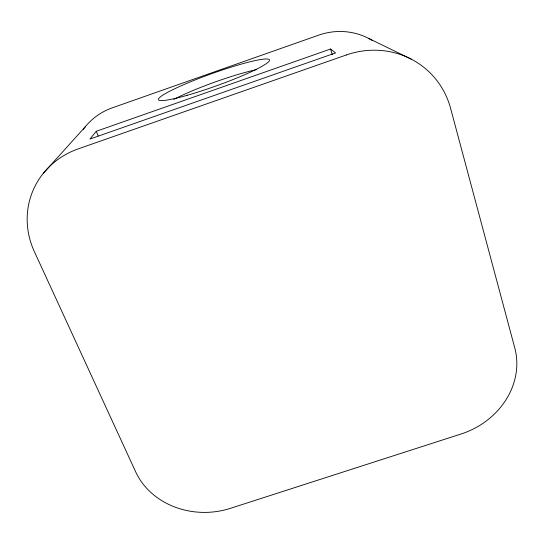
<?xml version="1.0" encoding="UTF-8"?>
<svg xmlns="http://www.w3.org/2000/svg" width="544" height="544" viewBox="0 0 544 544"><rect width="100%" height="100%" fill="white"/><g stroke="black" fill="none" stroke-linecap="round" stroke-linejoin="round"><path stroke-width="0.82" d="M96.268 131.274L89.991 139.033L335.607 52.904L330.562 49.028L96.268 131.274L98.178 135.912M43.513 173.08L85.272 126.772M368.676 38.427L411.189 59.119M330.562 49.028L332.309 54.706M83.266 129.39A64.886 61.812 27.9 0 1 112.302 107.841L318.621 35.163A65.749 63.56 -56 0 1 372.375 40.501M173.815 99.409A58.745 7.12 -19.7 0 1 256.68 69.578M346.263 54.992L78.275 148.859A83.565 77.989 20.9 0 0 34.34 251.566L135.694 471.906A74.576 65.069 -1.3 0 0 230.364 508.354L461.094 433.996A76.072 66.919 -22.4 0 0 514.794 347.997L450.582 108.27A84.83 81.002 -45.2 0 0 346.263 54.992M187.15 95.309A58.956 6.514 -19.7 0 0 269.504 59.99A58.956 6.514 -19.7 0 0 185.273 83.994A58.956 6.514 -19.7 0 0 187.15 95.309"/></g></svg>
